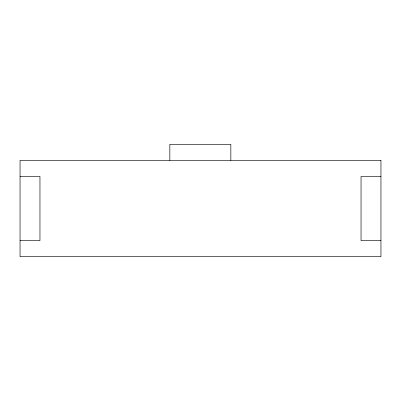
<?xml version="1.0" encoding="UTF-8"?>
<svg xmlns="http://www.w3.org/2000/svg" width="401" height="401" viewBox="0 0 401 401"><rect width="100%" height="100%" fill="white"/><g stroke="black" fill="none" stroke-linecap="round" stroke-linejoin="round"><path stroke-width="0.6" d="M20.05 176.42L39.96 176.42L39.96 240.635L20.05 240.635M380.95 176.42L361.04 176.42L361.04 240.635L380.95 240.635M230.841 160.365L230.841 144.31L169.839 144.31L169.839 160.365M380.95 160.365L20.05 160.365L20.05 256.69L380.95 256.69L380.95 160.365"/></g></svg>
